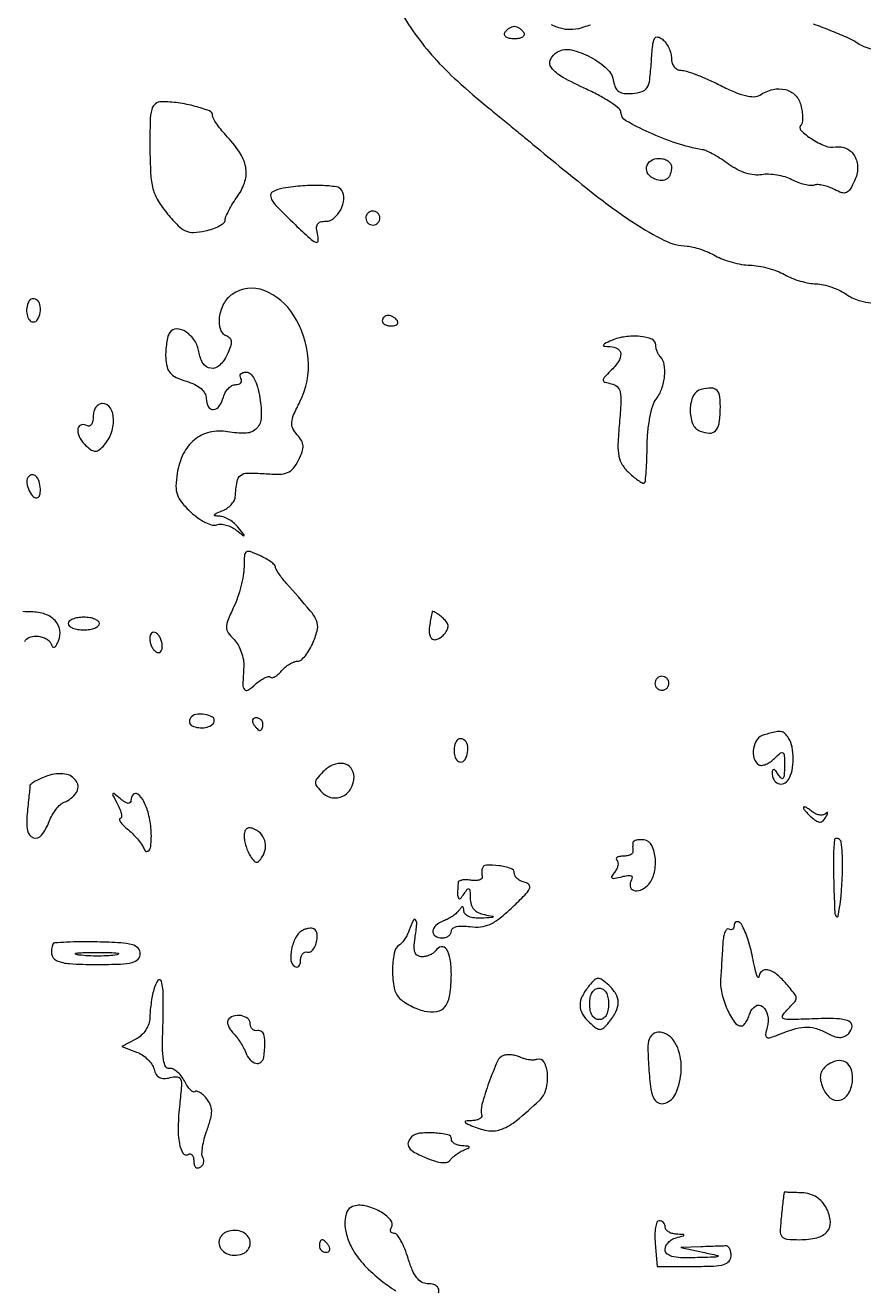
# Model space of a CAD drawing. Extents: x 0 to 5034, y 0 to 2560.
# Drawn here: x 908.2 to 1041.6, y 1655 to 1856.2 of the extents above; entities that cross this region are included whole.
import ezdxf

# ---------------------------------------------------------------- set-up
doc = ezdxf.new("R2010")
doc.units = 0

msp = doc.modelspace()

# ---------------------------------------------------------------- linework, layer by layer
for points in [[(967.5, 1859.015921, 0.023725), (970.249985, 1854.736234, 0.028858), (973.231958, 1851.020448, 0.02521), (976.94222, 1847.302642, 0.012658), (981.971706, 1842.97362, -0.000257), (984.178656, 1841.167346, -0.000294), (986.285035, 1839.439504, -0.000265), (988.069924, 1837.972036, -0.001692), (988.971706, 1837.224693, 0.006359), (998.573977, 1829.416921, 0.021565), (1005.111787, 1824.681593, 0.032571), (1009.915144, 1821.940256, 0.101924), (1013.5, 1821.02359, -0.048202), (1014.443417, 1820.887248, -0.021655), (1015.646875, 1820.53707, -0.0212), (1016.89628, 1820.054117, -0.027023), (1018, 1819.5, 0.039694), (1019.174681, 1818.947029, 0.023597), (1020.646875, 1818.469859, 0.023525), (1022.169248, 1818.13069, 0.037154), (1023.5, 1818, -0.037154), (1024.830752, 1817.86931, -0.023525), (1026.353125, 1817.530141, -0.023597), (1027.825319, 1817.052971, -0.039694), (1029, 1816.5, 0.035174), (1030.141628, 1815.949946, 0.023807), (1031.508076, 1815.480268, 0.024036), (1032.878943, 1815.151464, 0.043358), (1034.027494, 1815.035435, -0.053119), (1035.174078, 1814.896997, -0.028808), (1036.538835, 1814.498789, -0.028363), (1037.895908, 1813.927889, -0.039712), (1039.027494, 1813.258314, 0.095735), (1041.100911, 1812.325415, 0.032654), (1044.369717, 1811.775652, 0.017471)], [(1089.2993, 1856.509615, -0.006121), (1081.5, 1852.816885, -0.017516), (1077.123084, 1850.992467, -0.044491), (1073.808539, 1850.071654, -0.034243), (1069.914213, 1849.627363, -0.007074), (1063.012068, 1849.4134, -0.006436), (1057.423553, 1849.391212, -0.019923), (1053.655348, 1849.575026, -0.028343), (1051.062879, 1849.954257, -0.102631), (1049.539562, 1850.60995, 0.048976), (1048.594123, 1851.142692, 0.029539), (1047.387429, 1851.591673, 0.029396), (1046.123171, 1851.898871, 0.044928), (1045, 1852, -0.045823), (1043.87341, 1852.103464, -0.029448), (1042.59843, 1852.418233, -0.029527), (1041.376359, 1852.878163, -0.048042), (1040.412296, 1853.42377, 0.049233), (1039.165423, 1854.125524, 0.008331), (1036.643263, 1855.184682, 0.009034), (1033.626277, 1856.330104, 0.007927)], [(998.13922, 1856.189618, 0.023347), (997.020614, 1855.857341, -0.059842), (995.341845, 1855.489179, -0.079117), (993.781656, 1855.585344, -0.054273), (991.924054, 1856.21727, -0.014715)], [(1228.5, 1642.50939, 0.000059), (1215.411025, 1642.645367, 0.000011), (1191.546875, 1642.889922, 0.000012), (1163.677591, 1643.174228, 0.000011), (1135, 1643.465462, -0.00093)], [(908.100452, 1758.16018, -0.176708), (908.787541, 1758.780277, -0.096394), (909.916667, 1759, -0.060447), (910.684346, 1758.906852, -0.060448), (911.407467, 1758.632812, -0.066259), (911.979813, 1758.228242, -0.116948), (912.300242, 1757.75, 0.081633), (912.551882, 1757.31089, 0.334933), (912.831538, 1757.242118, 0.167471), (913.141075, 1757.523116, 0.027512), (913.495451, 1758.262735, 0.141634), (913.683491, 1759.95896, 0.146898), (912.931599, 1761.466314, 0.122464), (911.330527, 1762.498601, 0.083656), (909.184606, 1762.849394, -0.024253), (907.830049, 1762.908502, -0.008441)], [(973.927781, 1654.538132, 0.223218), (973.903669, 1655.297387, 0.199755), (973.286512, 1655.823033, 0.07795), (972.158288, 1656, -0.13601), (971.258042, 1656.249501, -0.095332), (970.470264, 1656.955652, -0.064145), (969.767587, 1658.177858, -0.025647), (969.118146, 1660, 0.021906), (968.584892, 1661.532288, 0.031873), (967.972461, 1662.825, 0.032904), (967.367323, 1663.765074, 0.237592), (966.900841, 1664, -0.097609), (966.554462, 1664.06827, -0.175113), (966.342238, 1664.260466, -0.170444), (966.298583, 1664.548288, -0.091871), (966.429973, 1664.886693, 0.333092), (966.317373, 1666.141541, 0.084557), (964.610017, 1667.492884, 0.070504), (962.239532, 1668.385243, 0.139618), (960.25, 1668.269359, 0.214212), (959.37361, 1667.440271, 0.09473), (959.046617, 1665.84507, 0.071897), (959.314834, 1663.797638, 0.053871), (960.16249, 1661.684259, 0.062898), (961.887629, 1659.24058, 0.036406), (964.503988, 1656.765429, 0.032305), (967.173542, 1654.858384, 0.234704)]]:
    msp.add_lwpolyline(points, format="xyb")
for points in [[(987.5, 1855, -0.210115), (987.553029, 1854.621971, -0.178861), (987.314314, 1854.29375, -0.100989), (986.768372, 1854.071437, -0.046386), (986, 1854, -0.046386), (985.231628, 1854.071437, -0.100989), (984.685686, 1854.29375, -0.178861), (984.446971, 1854.621971, -0.210115), (984.5, 1855, -0.057296), (984.80183, 1855.382513, -0.050113), (985.195564, 1855.70625, -0.052849), (985.617099, 1855.926995, -0.094481), (986, 1856, -0.094481), (986.382901, 1855.926995, -0.052849), (986.804436, 1855.70625, -0.050113), (987.19817, 1855.382513, -0.057296)], [(1011, 1850.877555, 0.080216), (1011.115802, 1850.16039, 0.091406), (1011.45039, 1849.551532, 0.100746), (1011.94847, 1849.14446, 0.121689), (1012.533244, 1849, -0.078944), (1013.403078, 1848.861802, -0.012816), (1015.020804, 1848.288181, -0.013859), (1016.905226, 1847.50453, -0.011802), (1018.84847, 1846.576786, 0.017584), (1021.056927, 1845.553605, 0.039924), (1022.802882, 1844.977163, 0.055258), (1024.144098, 1844.803616, 0.146651), (1025.065226, 1845.061474, -0.082612), (1027.155351, 1845.943506, -0.119494), (1029.151592, 1845.936752, -0.139714), (1030.709383, 1845.047145, -0.13287), (1031.601044, 1843.45343, -0.026302), (1031.800708, 1842.433471, -0.033182), (1031.872158, 1841.47463, -0.035113), (1031.82344, 1840.691835, -0.164727), (1031.626458, 1840.293125, 0.419878), (1031.634878, 1839.420684, 0.049626), (1033.325817, 1838.089473, 0.045839), (1035.475655, 1836.980772, 0.138856), (1037.096912, 1836.804046, -0.151695), (1038.851061, 1836.568067, -0.155974), (1040.139976, 1835.381035, -0.134248), (1040.619358, 1833.50495, -0.103062), (1040.15137, 1831.432876, -0.028887), (1039.451339, 1830.105416, -0.154762), (1038.844268, 1829.572258, -0.184094), (1038.102428, 1829.535532, -0.044217), (1036.948909, 1830.027343, 0.034467), (1036.074481, 1830.420454, 0.03407), (1035.150983, 1830.691487, 0.036095), (1034.312021, 1830.814165, 0.099019), (1033.720775, 1830.740258, -0.106493), (1033.110551, 1830.673131, -0.032951), (1032.194493, 1830.828964, -0.031283), (1031.165148, 1831.143912, -0.029787), (1030.165578, 1831.589122, 0.046417), (1029.076185, 1832.031598, 0.031727), (1027.774678, 1832.335805, 0.032036), (1026.470746, 1832.469442, 0.05442), (1025.37809, 1832.392115, -0.075402), (1024.210631, 1832.358407, -0.046144), (1022.861706, 1832.651391, -0.042675), (1021.46638, 1833.227226, -0.040007), (1020.156766, 1834.042219, 0.016469), (1018.972814, 1834.858657, 0.01692), (1017.748108, 1835.587683, 0.01691), (1016.646128, 1836.146451, 0.065801), (1015.918041, 1836.374909, -0.036234), (1011.776688, 1837.410663, -0.027891), (1007.437196, 1839.110179, -0.021543), (1003.754034, 1840.990962, -0.26415), (1002.972825, 1842.296917, 0.220685), (1002.677569, 1842.897388, 0.021858), (1001.351086, 1843.876152, 0.024316), (999.582084, 1844.944632, 0.016882), (997.490173, 1845.983601, -0.019871), (993.685093, 1847.901862, -0.101886), (991.900933, 1849.434643, -0.28104), (991.756029, 1850.746356, -0.161758), (992.88708, 1851.939567, -0.181193), (995.093371, 1852.234523, -0.065697), (998.101503, 1851.113226, -0.065379), (1000.738527, 1849.236285, -0.169781), (1001.811084, 1847.202441, 0.071585), (1002.106396, 1846.219524, 0.1456), (1002.635805, 1845.620711, 0.118952), (1003.488467, 1845.337317, 0.039798), (1004.811084, 1845.331321, 0.057113), (1006.333737, 1845.622774, 0.184165), (1007.129542, 1846.249989, 0.106093), (1007.549898, 1847.486572, 0.013087), (1007.807832, 1850.341162, -0.008805), (1008.023877, 1852.984518, -0.088262), (1008.32386, 1854.046807, -0.336608), (1008.81678, 1854.297264, -0.129071), (1009.557832, 1853.952004, -0.065554), (1010.109928, 1853.355974, -0.044435), (1010.576363, 1852.555166, -0.044422), (1010.894117, 1851.684196, -0.065352)], [(928.026901, 1836.75, 0.011522), (928.139151, 1832.555191, 0.052519), (928.514847, 1830.146625, 0.072762), (929.322752, 1828.261796, 0.035574), (930.848049, 1826.131262, 0.021047), (932.514476, 1824.286079, 0.093707), (933.707946, 1823.456721, 0.117519), (934.980575, 1823.216623, 0.042202), (936.821148, 1823.460718, 0.028683), (938.038585, 1823.802316, 0.040945), (939.066212, 1824.252318, 0.047234), (939.791816, 1824.737091, 0.225564), (940, 1825.175085, -0.103314), (940.116819, 1825.73441, -0.017604), (940.589723, 1826.720947, -0.018554), (941.238965, 1827.8567, -0.015593), (942.007567, 1829.010627, 0.081959), (943.151773, 1831.348062, 0.122175), (943.261678, 1833.611193, 0.099686), (942.274261, 1835.990743, 0.041848), (940.096031, 1838.708187, -0.019053), (939.293564, 1839.620834, -0.023088), (938.615709, 1840.537032, -0.022547), (938.124632, 1841.345738, -0.125817), (938, 1841.833187, 0.312508), (937.514369, 1842.534294, 0.024657), (935.237775, 1843.263357, 0.030267), (932.516072, 1843.815368, 0.034911), (929.875, 1844, 0.167166), (928.88961, 1843.661081, 0.16617), (928.318229, 1842.78692, 0.056864), (928.06606, 1840.94404, 0.006524)], [(1011, 1833.666667, -0.071951), (1010.828061, 1832.478021, -0.158715), (1010.314405, 1831.730609, -0.170852), (1009.48964, 1831.461455, -0.086065), (1008.402234, 1831.67589, -0.142098), (1007.320738, 1832.495856, -0.207321), (1007.05078, 1833.644031, -0.20873), (1007.703774, 1834.6204, -0.143413), (1009, 1835, -0.064853), (1009.764609, 1834.900407, -0.082425), (1010.4125, 1834.608333, -0.098894), (1010.845909, 1834.175139, -0.148195)], [(949.25, 1830.243841, 0.075749), (947.596176, 1829.696167, 0.36919), (947.247537, 1828.853915, 0.114871), (948.074815, 1827.485041, 0.008923), (951.136141, 1824.452948, 0.005517), (953.449571, 1822.290317, 0.074676), (954.407242, 1821.646867, 0.50617), (954.773959, 1821.844646, 0.094189), (954.729761, 1822.75, -0.038022), (954.550419, 1823.857099, -0.153011), (954.697541, 1824.517879, -0.196089), (955.165326, 1824.881521, -0.068488), (956.026232, 1825, 0.1796), (957.312737, 1825.477516, 0.095493), (958.381464, 1826.827688, 0.093843), (958.884508, 1828.501083, 0.166117), (958.567334, 1829.891051, 0.222534), (957.691199, 1830.464179, 0.025884), (955.295276, 1830.679436, 0.028267), (952.358219, 1830.624583, 0.023351)], [(962.552786, 1826.08541, 0.099038), (962.401684, 1825.679226, 0.097945), (962.417584, 1825.244476, 0.097945), (962.597789, 1824.848514, 0.099038), (962.91459, 1824.552786, 0.099038), (963.320774, 1824.401684, 0.097945), (963.755524, 1824.417584, 0.097945), (964.151486, 1824.597789, 0.099038), (964.447214, 1824.91459, 0.099038), (964.598316, 1825.320774, 0.097945), (964.582416, 1825.755524, 0.097945), (964.402211, 1826.151486, 0.099038), (964.08541, 1826.447214, 0.099038), (963.679226, 1826.598316, 0.097945), (963.244476, 1826.582416, 0.097945), (962.848514, 1826.402211, 0.099038)], [(941.110225, 1813.364651, 0.117343), (939.752044, 1811.835232, 0.090597), (939.065631, 1809.705938, 0.109055), (939.231971, 1807.778871, 0.240928), (940.23824, 1806.75392, -0.129051), (940.771819, 1806.405529, -0.183455), (940.976061, 1805.883294, -0.091133), (940.833616, 1805.062506, -0.018484), (940.26866, 1803.690298, -0.097031), (939.102598, 1802.060339, -0.222914), (937.702931, 1801.600073, -0.228748), (936.481885, 1802.383952, -0.10082), (935.808471, 1804.232424, 0.108425), (935.126753, 1806.019619, 0.101855), (933.74735, 1807.40447, 0.141442), (932.261512, 1807.869535, 0.264621), (931.186792, 1807.289279, 0.07439), (930.902542, 1806.634988, 0.025037), (930.683756, 1805.614857, 0.024271), (930.551497, 1804.445976, 0.025519), (930.536331, 1803.289279, 0.05276), (930.745055, 1801.843125, 0.118326), (931.25837, 1800.867452, 0.104422), (932.206129, 1800.157625, 0.035611), (933.821073, 1799.543203, -0.037898), (935.174856, 1799.021052, -0.067427), (936.173417, 1798.368925, -0.087459), (936.786055, 1797.616182, -0.127857), (937, 1796.793203, 0.118453), (937.310606, 1795.500505, 0.302593), (938.111375, 1795.050994, 0.225246), (939.061983, 1795.594332, 0.088397), (939.710251, 1797, -0.063475), (940.017921, 1797.764621, -0.066933), (940.503329, 1798.4125, -0.074608), (941.085158, 1798.850404, -0.124701), (941.675648, 1799, 0.07275), (942.181719, 1799.074025, 0.148807), (942.512786, 1799.29375, 0.188577), (942.619628, 1799.619824, 0.125004), (942.5, 1800, -0.128451), (942.383242, 1800.380041, -0.189431), (942.495655, 1800.70625, -0.146287), (942.835773, 1800.92618, -0.07099), (943.353085, 1801, -0.194178), (944.024313, 1800.729111, -0.080081), (944.623418, 1799.930821, -0.05432), (945.131249, 1798.642413, -0.024894), (945.520906, 1796.876261, -0.04785), (945.742709, 1793.789884, -0.186751), (945.023021, 1792.054536, -0.194969), (943.348658, 1791.30016, -0.052602), (940.385379, 1791.498723, 0.099752), (937.539038, 1791.422331, 0.116336), (935.117021, 1790.230447, 0.107018), (933.342463, 1787.984243, 0.074316), (932.361565, 1784.890632, 0.032769), (932.172856, 1782.871062, 0.092031), (932.392404, 1781.47414, 0.090342), (933.101734, 1780.234207, 0.030835), (934.537635, 1778.72791, 0.032517), (935.692203, 1777.789169, 0.040061), (936.883999, 1777.078705, 0.044503), (937.946836, 1776.668249, 0.16292), (938.658391, 1776.699154, -0.105365), (939.308051, 1776.801632, -0.052533), (940.134212, 1776.6696, -0.048826), (940.996811, 1776.343913, -0.051613), (941.762735, 1775.861876, 0.001615), (942.881367, 1774.990778, 0.38635), (943.000169, 1775.000179, 0.368775), (943.006029, 1775.122548, 0.001579), (942.127555, 1776.25, 0.049045), (941.482205, 1776.924823, 0.041106), (940.680172, 1777.506584, 0.042896), (939.850367, 1777.917335, 0.082874), (939.127555, 1778.070285, -0.020907), (938.373374, 1778.13452, -0.499375), (938.282739, 1778.293654, -0.191119), (938.500564, 1778.511107, -0.008677), (939.495147, 1778.919364, 0.054345), (940.265835, 1779.321315, 0.053866), (940.93434, 1779.880907, 0.058868), (941.407947, 1780.505692, 0.114992), (941.592832, 1781.099079, -0.021353), (941.88489, 1783.610685, -0.185233), (942.438698, 1784.567302, -0.17178), (943.512558, 1784.946518, -0.017827), (946.23093, 1784.847455, 0.019867), (948.594542, 1784.770969, 0.092157), (949.929993, 1785.02943, 0.128828), (950.851618, 1785.703115, 0.055268), (951.684244, 1786.993832, 0.030454), (952.251761, 1788.330169, 0.098954), (952.388709, 1789.278321, 0.117987), (952.141628, 1790.110223, 0.053041), (951.466419, 1791.037107, -0.068092), (950.777258, 1792.045338, -0.136876), (950.595226, 1792.983972, -0.083088), (950.897245, 1794.185293, -0.014847), (951.889712, 1796.283677, 0.140083), (953.223683, 1803.104885, 0.120004), (950.885969, 1810.063599, 0.159107), (946.184461, 1813.961871, 0.252072)], [(908.754232, 1812.266312, 0.084697), (908.436116, 1811.221291, 0.082939), (908.479003, 1810.121909, 0.104464), (908.84371, 1809.288862, 0.234312), (909.437328, 1808.972506, 0.26629), (910.162879, 1809.360605, 0.1021), (910.575922, 1810.472687, 0.093314), (910.533019, 1811.735512, 0.201974), (909.980032, 1812.512341, 0.086456), (909.629461, 1812.652808, 0.102024), (909.272696, 1812.654687, 0.11056), (908.965717, 1812.518222, 0.11748)], [(965, 1809.166667, 0.170324), (965.111542, 1808.848724, 0.094314), (965.427703, 1808.578125, 0.074868), (965.899039, 1808.395108, 0.055286), (966.456011, 1808.333333, 0.05773), (966.976727, 1808.393656, 0.124167), (967.33303, 1808.578125, 0.190804), (967.471218, 1808.850897, 0.16277), (967.396994, 1809.166667, 0.071639), (967.130304, 1809.485481, 0.05288), (966.756842, 1809.755208, 0.053298), (966.339084, 1809.938439, 0.076861), (965.940983, 1810, 0.087308), (965.581686, 1809.936779, 0.094392), (965.276414, 1809.755208, 0.100145), (965.072214, 1809.484563, 0.112153)], [(1001.5, 1806.021933, 0.005772), (1000.346158, 1805.497466, 0.222499), (1000.169385, 1805.28535, 0.465156), (1000.277614, 1805.131769, 0.011503), (1001.25, 1805.070285, -0.123343), (1002.453245, 1804.716996, -0.261053), (1002.928207, 1803.904605, -0.154882), (1002.564916, 1802.68263, -0.047312), (1001.321407, 1801.178571, 0.011001), (1000.31217, 1800.123933, 0.204126), (1000.162172, 1799.698115, 0.315855), (1000.396363, 1799.406078, 0.023185), (1001.451378, 1799.151646, -0.138535), (1002.371898, 1798.689135, -0.159053), (1002.854206, 1797.835745, -0.063867), (1002.968732, 1796.234205, -0.008564), (1002.720668, 1792.856103, 0.012079), (1002.498156, 1789.503458, 0.059002), (1002.641802, 1787.610848, 0.09492), (1003.186734, 1786.257891, 0.062232), (1004.267925, 1784.965017, 0.016726), (1005.09364, 1784.245796, 0.027026), (1005.846975, 1783.697579, 0.025489), (1006.464188, 1783.340832, 0.325439), (1006.713396, 1783.380062, 0.175815), (1006.859098, 1783.691713, 0.004429), (1006.986478, 1785.272685, 0.008968), (1007.087453, 1787.154606, 0.005931), (1007.138989, 1789.318987, -0.021767), (1007.26494, 1791.587242, -0.023167), (1007.58714, 1793.788751, -0.023557), (1008.038969, 1795.645121, -0.090988), (1008.571016, 1796.699484, 0.077109), (1009.465607, 1798.357075, 0.060133), (1009.914575, 1800.356719, 0.064479), (1009.862476, 1802.214229, 0.158451), (1009.25, 1803.416667, -0.064082), (1008.962682, 1803.788859, -0.039128), (1008.720312, 1804.289062, -0.038656), (1008.555011, 1804.831666, -0.054664), (1008.5, 1805.333333, 0.309748), (1007.895355, 1806.215716, 0.067913), (1006.007791, 1806.664999, 0.057944), (1003.636337, 1806.623013, 0.07052)], [(1015.75, 1798.25074, 0.233158), (1014.480775, 1797.221375, 0.102156), (1013.979143, 1795.05591, 0.099033), (1014.371217, 1792.817411, 0.211464), (1015.590242, 1791.603744, 0.077817), (1017.060475, 1791.288706, 0.219616), (1018.013977, 1791.665799, 0.150973), (1018.572694, 1792.787456, 0.033521), (1018.779429, 1794.946962, 0.028509), (1018.718977, 1797.061675, 0.165621), (1018.276722, 1798.068609, 0.215051), (1017.387665, 1798.449789, 0.051215)], [(919, 1793.940983, -0.044221), (918.933629, 1793.192004, -0.096188), (918.726548, 1792.655805, -0.17435), (918.4209, 1792.416021, -0.221933), (918.069098, 1792.457295, 0.201338), (917.119244, 1792.606891, 0.304687), (916.575579, 1792.00925, 0.147137), (916.759254, 1790.756141, 0.08714), (917.633666, 1789.509191, 0.030254), (918.558274, 1788.690182, 0.138902), (919.214808, 1788.421552, 0.175301), (919.827222, 1788.568004, 0.055082), (920.564209, 1789.178571, 0.100805), (921.810348, 1791.131504, 0.094387), (922.231807, 1793.463424, 0.129136), (921.73448, 1795.286874, 0.268079), (920.5, 1796, 0.131786), (919.917854, 1795.84385, 0.104647), (919.432126, 1795.406831, 0.089375), (919.110104, 1794.742443, 0.068368)], [(908.735568, 1784.402234, 0.214125), (908.436972, 1783.617336, 0.075704), (908.692941, 1782.41333, 0.076644), (909.29082, 1781.353408, 0.229986), (910.018505, 1781, 0.339061), (910.480615, 1781.354072, 0.0772), (910.595258, 1782.400556, 0.065149), (910.379928, 1783.617777, 0.120628), (909.862278, 1784.471056, 0.112247), (909.614623, 1784.626959, 0.100155), (909.313117, 1784.669029, 0.094364), (909.003941, 1784.590354, 0.087233)], [(943, 1770.012488, -0.042307), (942.883457, 1768.63759, -0.020731), (942.515761, 1766.917381, -0.020402), (941.982862, 1765.149909, -0.027841), (941.351527, 1763.610971, 0.013671), (940.412551, 1761.494884, 0.100885), (940.20589, 1760.415656, 0.151449), (940.487213, 1759.544926, 0.043097), (941.412958, 1758.444185, -0.068007), (942.055568, 1757.59816, -0.042864), (942.571405, 1756.467781, -0.042367), (942.893848, 1755.244634, -0.059305), (942.955468, 1754.117141, 0.008503), (942.824947, 1751.334285, 0.157557), (943.067604, 1750.498867, 0.413024), (943.610474, 1750.393222, 0.036115), (944.831152, 1751.347194, -0.028462), (945.570948, 1751.943796, -0.043651), (946.279017, 1752.362955, -0.053353), (946.863282, 1752.570057, -0.260525), (947.188651, 1752.478016, 0.250742), (947.48325, 1752.388804, 0.077888), (947.931962, 1752.554006, 0.056807), (948.457064, 1752.930249, 0.035729), (948.979944, 1753.475834, -0.043632), (949.556785, 1754.059015, -0.039996), (950.242331, 1754.552276, -0.042401), (950.92913, 1754.891698, -0.093837), (951.501124, 1755, 0.174037), (952.069591, 1755.204049, 0.047316), (952.756471, 1755.888747, 0.041909), (953.438519, 1756.867399, 0.03306), (954.010571, 1758.025521, 0.043383), (954.673701, 1760.124637, 0.162905), (954.532644, 1761.480038, 0.070439), (953.532095, 1763.050298, 0.004002), (949.75, 1767.397749, -0.015056), (949.079887, 1768.203321, -0.019172), (948.514063, 1768.986891, -0.017422), (948.095956, 1769.665436, -0.130074), (948, 1770.028046, 0.212737), (947.858202, 1770.346235, 0.027748), (947.265625, 1770.822365, 0.028342), (946.457576, 1771.334294, 0.020133), (945.5, 1771.818046, 0.019908), (943.967131, 1772.444049, 0.248267), (943.365543, 1772.360014, 0.22364), (943.058481, 1771.804916, 0.016309)], [(915, 1761, 0.226478), (915.182831, 1760.617064, 0.074992), (915.734375, 1760.29375, 0.057076), (916.542644, 1760.073116, 0.038131), (917.5, 1760, 0.038131), (918.457356, 1760.073116, 0.057076), (919.265625, 1760.29375, 0.074992), (919.817169, 1760.617064, 0.226478), (920, 1761, 0.226478), (919.817169, 1761.382936, 0.074992), (919.265625, 1761.70625, 0.057076), (918.457356, 1761.926884, 0.038131), (917.5, 1762, 0.038131), (916.542644, 1761.926884, 0.057076), (915.734375, 1761.70625, 0.074992), (915.182831, 1761.382936, 0.226478)], [(972.923489, 1762.872445, 0.009389), (972.550245, 1760.865026, 0.044292), (972.460752, 1759.697932, 0.088127), (972.598839, 1758.971289, 0.164877), (972.97576, 1758.514981, 0.167606), (973.364575, 1758.427443, 0.077973), (973.86974, 1758.565244, 0.06403), (974.409336, 1758.895942, 0.050133), (974.899024, 1759.378332, 0.06121), (975.360527, 1760.097617, 0.149907), (975.453866, 1760.712748, 0.136429), (975.187331, 1761.312502, 0.047209), (974.512331, 1761.989766, 0.016104), (973.926576, 1762.444861, 0.030315), (973.421772, 1762.766791, 0.037664), (973.045648, 1762.94011, 0.460042)], [(928, 1758.618034, 0.059645), (928.074178, 1757.99842, 0.050746), (928.29375, 1757.377112, 0.053126), (928.617096, 1756.846464, 0.091204), (929, 1756.5, 0.131946), (929.379909, 1756.386134, 0.190139), (929.70625, 1756.504138, 0.14379), (929.926373, 1756.853366, 0.069308), (930, 1757.381966, 0.059645), (929.925822, 1758.00158, 0.050746), (929.70625, 1758.622888, 0.053126), (929.382904, 1759.153536, 0.091204), (929, 1759.5, 0.131946), (928.620091, 1759.613866, 0.190139), (928.29375, 1759.495862, 0.14379), (928.073627, 1759.146634, 0.069308)], [(1008.552786, 1752.08541, 0.099038), (1008.401684, 1751.679226, 0.097945), (1008.417584, 1751.244476, 0.097945), (1008.597789, 1750.848514, 0.099038), (1008.91459, 1750.552786, 0.099038), (1009.320774, 1750.401684, 0.097945), (1009.755524, 1750.417584, 0.097945), (1010.151486, 1750.597789, 0.099038), (1010.447214, 1750.91459, 0.099038), (1010.598316, 1751.320774, 0.097945), (1010.582416, 1751.755524, 0.097945), (1010.402211, 1752.151486, 0.099038), (1010.08541, 1752.447214, 0.099038), (1009.679226, 1752.598316, 0.097945), (1009.244476, 1752.582416, 0.097945), (1008.848514, 1752.402211, 0.099038)], [(934.487659, 1745.980032, 0.086456), (934.347192, 1745.629461, 0.102024), (934.345313, 1745.272696, 0.11056), (934.481778, 1744.965717, 0.11748), (934.733688, 1744.754232, 0.085984), (935.764165, 1744.443417, 0.076224), (936.8851, 1744.477903, 0.087776), (937.803236, 1744.82141, 0.194412), (938.25, 1745.404671, 0.34024), (937.96037, 1746.116771, 0.094491), (936.74709, 1746.546191, 0.079865), (935.313066, 1746.535234, 0.215807)], [(944.5, 1745, 0.029505), (944.768994, 1744.617226, 0.035638), (945.066025, 1744.29375, 0.038439), (945.34829, 1744.065539, 0.151918), (945.559017, 1744, 0.210953), (945.727648, 1744.07446, 0.081139), (945.870461, 1744.29375, 0.061769), (945.967655, 1744.617151, 0.042167), (946, 1745, 0.105053), (945.918938, 1745.381556, 0.099167), (945.688914, 1745.70625, 0.09642), (945.345238, 1745.923877, 0.093332), (944.940983, 1746, 0.108972), (944.586039, 1745.921712, 0.182303), (944.3746, 1745.70625, 0.161196), (944.343488, 1745.3821, 0.082592)], [(1025.75, 1743.310674, 0.175695), (1024.656305, 1742.556884, 0.112161), (1024.054014, 1741.116772, 0.114182), (1024.138178, 1739.578244, 0.185896), (1024.91938, 1738.549826, 0.169581), (1025.386218, 1738.446604, 0.066704), (1026.033, 1738.612836, 0.05587), (1026.746665, 1738.999387, 0.044372), (1027.41938, 1739.562237, -0.019363), (1028.367287, 1740.439437, -0.358871), (1028.747578, 1740.446604, -0.220348), (1028.961236, 1740.022593, -0.009606), (1028.984687, 1738.321429, -0.011064), (1028.945266, 1736.891158, -0.148763), (1028.769938, 1736.403349, -0.464964), (1028.48334, 1736.386151, -0.04667), (1028, 1737, 0.027275), (1027.597454, 1737.554112, 0.147021), (1027.292684, 1737.760849, 0.37991), (1027.095709, 1737.672401, 0.102799), (1027.015313, 1737.309017, 0.121917), (1027.269569, 1736.222037, 0.177114), (1027.984792, 1735.558688, 0.203739), (1028.879056, 1735.562965, 0.153812), (1029.630902, 1736.211803, 0.089736), (1030.187211, 1737.626834, 0.048551), (1030.371922, 1739.494805, 0.048572), (1030.193056, 1741.361442, 0.09049), (1029.640983, 1742.771885, 0.05479), (1029.058409, 1743.517823, 0.16669), (1028.492262, 1743.80394, 0.089095), (1027.655326, 1743.770339, 0.009441)], [(976.754232, 1742.266312, 0.084697), (976.436116, 1741.221291, 0.082939), (976.479003, 1740.121909, 0.104464), (976.84371, 1739.288862, 0.234312), (977.437328, 1738.972506, 0.26629), (978.162879, 1739.360605, 0.1021), (978.575922, 1740.472687, 0.093314), (978.533019, 1741.735512, 0.201974), (977.980032, 1742.512341, 0.086456), (977.629461, 1742.652808, 0.102024), (977.272696, 1742.654687, 0.11056), (976.965717, 1742.518222, 0.11748)], [(955.549949, 1737.407092, 0.024901), (954.614093, 1736.373069, 0.165118), (954.373275, 1735.730418, 0.176612), (954.581806, 1735.09771, 0.02936), (955.447335, 1734.124094, 0.151668), (957.001786, 1733.306201, 0.160917), (958.705169, 1733.538921, 0.150442), (960.015255, 1734.768045, 0.130388), (960.5, 1736.595291, 0.16389), (960.025118, 1738.005156, 0.191921), (958.823194, 1738.728538, 0.145947), (957.167299, 1738.516602, 0.092324)], [(911.75, 1736.782394, 0.019631), (910.692425, 1736.370287, 0.027849), (909.790888, 1735.916287, 0.026977), (909.118933, 1735.479743, 0.216937), (908.942384, 1735.166667, -0.003661), (908.901796, 1734.733976, -0.000294), (908.785786, 1733.594271, -0.000397), (908.645515, 1732.234868, -0.000305), (908.490192, 1730.75, 0.061998), (908.540932, 1728.080188, 0.280307), (909.490465, 1726.928362, 0.326195), (910.797541, 1727.32674, 0.070368), (912.009743, 1729.525626, -0.038129), (912.483335, 1730.532794, -0.036562), (913.110234, 1731.471409, -0.038823), (913.788147, 1732.214514, -0.097111), (914.407673, 1732.602944, 0.14848), (916.307363, 1734.081002, 0.304185), (916.351002, 1735.884496, 0.22167), (914.509527, 1737.059941, 0.116561)], [(922.871464, 1732.25, -0.026451), (923.275506, 1731.384332, -0.051181), (923.487542, 1730.651165, -0.084443), (923.492918, 1730.151781, -0.356757), (923.285184, 1729.966731, 0.478816), (923.166212, 1729.805373, 0.094104), (923.346025, 1729.428751, 0.042136), (923.844294, 1728.857554, 0.018233), (924.5949, 1728.18203, -0.025678), (925.43205, 1727.405764, -0.023215), (926.215375, 1726.522226, -0.023903), (926.842197, 1725.664564, -0.06549), (927.169637, 1724.99109, 0.495139), (927.707968, 1724.806973, 0.22153), (928.165809, 1725.562489, 0.044434), (928.218531, 1728.199652, 0.047204), (927.798686, 1730.75, 0.049775), (927.074986, 1732.690507, 0.116616), (926.097233, 1733.87852, 0.385538), (925.368689, 1733.81574, 0.189439), (925, 1732.877555, -0.168975), (924.872979, 1732.512431, -0.2688), (924.573761, 1732.394293, -0.108935), (924.063883, 1732.589808, -0.026651), (923.33628, 1733.127555, 0.005653), (922.30642, 1733.957727, 0.467986), (922.130474, 1733.920543, 0.245559), (922.129072, 1733.666209, 0.003375)], [(1032, 1731.744889, 0.152428), (1032.081932, 1731.482379, 0.024047), (1032.414473, 1731.047782, 0.024812), (1032.870706, 1730.558874, 0.019407), (1033.410972, 1730.073886, 0.03892), (1034.145752, 1729.554932, 0.150137), (1034.68229, 1729.42416, 0.184594), (1035.132685, 1729.627488, 0.06466), (1035.571298, 1730.201442, 0.016746), (1035.82141, 1730.67047, 0.145908), (1035.860148, 1730.900785, 0.539115), (1035.762019, 1730.949252, 0.051532), (1035.502335, 1730.758676, -0.144798), (1035.088476, 1730.559537, -0.083091), (1034.530184, 1730.562285, -0.070874), (1033.916142, 1730.760494, -0.059816), (1033.342009, 1731.131121, 0.020857), (1032.826529, 1731.523818, 0.04512), (1032.394215, 1731.770845, 0.087861), (1032.108265, 1731.844982, 0.437369)], [(943.015313, 1727.218615, 0.045624), (943.092356, 1726.451483, 0.027496), (943.315379, 1725.564218, 0.027396), (943.636925, 1724.699522, 0.042553), (944.015313, 1724, 0.027645), (944.589171, 1723.223068, 0.21091), (944.986077, 1723.02463, 0.232262), (945.375458, 1723.193193, 0.033447), (945.90748, 1723.909316, 0.103355), (946.404692, 1725.206191, 0.120588), (946.299645, 1726.518338, 0.120093), (945.599571, 1727.637597, 0.101952), (944.422681, 1728.391296, 0.092066), (943.83035, 1728.500792, 0.175227), (943.38065, 1728.337783, 0.154611), (943.102611, 1727.90335, 0.067963)], [(1004.881579, 1726.161516, 0.028693), (1004.844596, 1725.854207, 0.015601), (1004.83273, 1725.474008, 0.015499), (1004.844781, 1725.085341, 0.023657), (1004.881579, 1724.75, -0.224438), (1004.797823, 1724.464074, -0.098612), (1004.47563, 1724.220313, -0.069499), (1003.962976, 1724.054777, -0.043416), (1003.333333, 1724, 0.037878), (1002.737347, 1723.954785, 0.107049), (1002.349535, 1723.806715, 0.244364), (1002.227052, 1723.589508, 0.207794), (1002.324657, 1723.342009, -0.163543), (1002.496919, 1722.995352, -0.084569), (1002.481374, 1722.506199, -0.069199), (1002.286413, 1721.952735, -0.054018), (1001.934173, 1721.420684, 0.039492), (1001.50587, 1720.812784, 0.415282), (1001.57457, 1720.546383, 0.18479), (1001.984449, 1720.477824, 0.014014), (1003.099221, 1720.736198, -0.024167), (1004.043775, 1720.935009, -0.120204), (1004.580281, 1720.891926, -0.324529), (1004.759265, 1720.643217, -0.138312), (1004.64006, 1720.226622, 0.172996), (1004.425694, 1719.225662, 0.285049), (1004.956665, 1718.578371, 0.178059), (1006.071761, 1718.605129, 0.102603), (1007.208506, 1719.351363, 0.134231), (1008.227361, 1721.13691, 0.081819), (1008.443093, 1723.571287, 0.093081), (1007.879929, 1725.683895, 0.249737), (1006.666274, 1726.578475, 0.037963), (1006.019561, 1726.623715, 0.055924), (1005.454682, 1726.556873, 0.072402), (1005.047952, 1726.397213, 0.222318)], [(1036.9375, 1726.559017, 0.02706), (1036.779579, 1723.802812, 0.007863), (1036.833208, 1719.546525, 0.002743), (1036.984798, 1715.064672, 0.188719), (1037.282443, 1714.384224, 0.595121), (1037.507785, 1714.45104, 0.013742), (1037.759107, 1715.821148, 0.016089), (1037.988137, 1717.692879, 0.008534), (1038.157443, 1720.023564, 0.011703), (1038.234316, 1722.421949, 0.017498), (1038.179061, 1724.517906, 0.012617), (1038.031978, 1726.212449, 0.230854), (1037.75, 1726.656691, 0.05793), (1037.458204, 1726.792545, 0.110356), (1037.201953, 1726.818303, 0.163878), (1037.022935, 1726.733037, 0.174252)], [(980.881579, 1722, 0.044605), (980.845695, 1721.751488, 0.017782), (980.839254, 1721.406993, 0.01743), (980.85863, 1721.032693, 0.020992), (980.903786, 1720.68338, -0.265874), (980.799882, 1720.398016, -0.109438), (980.422431, 1720.199649, -0.068552), (979.815288, 1720.120905, -0.037745), (979.067655, 1720.18338, 0.035668), (978.307069, 1720.250114, 0.056893), (977.658218, 1720.18668, 0.078232), (977.208554, 1720.013687, 0.251847), (977.045448, 1719.75, 0.009329), (976.969802, 1717.944219, 0.131388), (977.121381, 1717.31959, 0.508759), (977.432501, 1717.278856, 0.046531), (978, 1718, -0.021093), (978.525816, 1718.742932, -0.398655), (978.783494, 1718.782934, -0.232499), (978.950089, 1718.484566, -0.011334), (978.984687, 1717.319551, 0.072228), (979.134258, 1716.338056, 0.105049), (979.556363, 1715.574067, 0.102028), (980.263379, 1715.032841, 0.065022), (981.25, 1714.705733, -0.00362), (982.568679, 1714.441828, -0.574721), (982.607621, 1714.325405, -0.200802), (982.401331, 1714.224735, -0.002047), (980.75, 1714.136182, -0.039716), (979.654285, 1714.168965, -0.068507), (978.771038, 1714.390831, -0.096645), (978.193806, 1714.76539, -0.200177), (977.984687, 1715.25, 0.036288), (977.941141, 1715.762322, 0.30431), (977.791018, 1715.924067, 0.275212), (977.569176, 1715.854154, 0.032002), (977.234687, 1715.427058, -0.062485), (976.829153, 1714.969523, -0.02892), (976.201752, 1714.479627, -0.028095), (975.473876, 1714.034416, -0.034842), (974.75, 1713.708443, 0.088401), (973.533719, 1712.996121, 0.195589), (973.047367, 1712.058141, 0.285157), (973.424039, 1711.304569, 0.138806), (974.5, 1711, 0.072589), (975.073193, 1711.083656, 0.087403), (975.559375, 1711.32709, 0.100486), (975.884394, 1711.688873, 0.133693), (976, 1712.113499, -0.243775), (976.216306, 1712.530793, -0.098081), (976.820598, 1712.799795, -0.062202), (977.765996, 1712.893727, -0.030138), (978.978607, 1712.789832, 0.062406), (980.650852, 1712.754581, 0.082593), (982.116939, 1713.157786, 0.060986), (983.679476, 1714.126611, 0.019901), (985.728607, 1715.911686, 0.009464), (987.672191, 1717.816648, 0.074639), (988.411165, 1718.835506, 0.289992), (988.359905, 1719.430078, 0.184429), (987.75, 1719.808677, -0.061511), (987.080913, 1720.025696, -0.069341), (986.514063, 1720.393018, -0.079452), (986.131525, 1720.848295, -0.135883), (986, 1721.323324, 0.326245), (985.472459, 1722.045773, 0.04451), (983.536156, 1722.479588, 0.044709), (981.559683, 1722.562814, 0.334434)], [(969.291557, 1712.25, -0.030363), (968.97722, 1711.534944, -0.026991), (968.567299, 1710.833466, -0.027963), (968.12848, 1710.242516, -0.071024), (967.732688, 1709.885203, 0.202313), (966.866681, 1708.560571, 0.045627), (966.623401, 1705.821726, 0.046387), (966.891237, 1703.019964, 0.150466), (967.754766, 1701.388091, 0.052078), (968.466091, 1700.811297, 0.025336), (969.478348, 1700.222798, 0.024813), (970.604273, 1699.711414, 0.032715), (971.677261, 1699.366154, 0.101939), (973.658885, 1699.28143, 0.19585), (974.994792, 1700.095436, 0.125449), (975.75546, 1701.96107, 0.033364), (975.984687, 1705.190983, 0.039405), (975.804318, 1707.603656, 0.105591), (975.194506, 1709.205316, 0.293908), (974.366545, 1709.579924, 0.221098), (973.510081, 1709.016312, -0.09266), (973.155884, 1708.627125, -0.053013), (972.609846, 1708.298542, -0.05047), (971.968686, 1708.07539, -0.058586), (971.327484, 1708, -0.126594), (970.628144, 1708.179948, -0.179774), (970.212961, 1708.661663, -0.100357), (970.07448, 1709.544679, -0.025317), (970.213308, 1711, 0.010446), (970.489763, 1713.202992, 0.186968), (970.305741, 1713.879152, 0.570955), (969.950457, 1713.842726, 0.019399)], [(1021, 1713.140983, -0.0687), (1020.938702, 1712.69696, -0.142864), (1020.755208, 1712.403092, -0.190367), (1020.483217, 1712.30301, -0.133262), (1020.166667, 1712.396994, 0.326127), (1019.838406, 1712.371692, 0.111114), (1019.534939, 1711.965842, 0.061356), (1019.301983, 1711.207851, 0.030343), (1019.186318, 1710.206011, -0.00145), (1019.114662, 1708.95412, -0.000784), (1019.019582, 1707.413641, -0.000781), (1018.917853, 1705.845282, -0.001232), (1018.825154, 1704.5, 0.075969), (1019.00838, 1702.22556, 0.046991), (1019.868768, 1699.680032, 0.046572), (1021.045673, 1697.590415, 0.245985), (1022.173159, 1697, 0.206391), (1022.482813, 1697.133507, 0.044304), (1022.853304, 1697.602966, 0.039379), (1023.216605, 1698.266647, 0.028707), (1023.51671, 1699.05265, -0.180862), (1024.390197, 1700.166154, -0.320535), (1025.500947, 1700.085347, -0.176548), (1026.309396, 1698.700169, -0.109077), (1026.236026, 1696.794562, 0.02343), (1025.993241, 1695.64946, 0.241738), (1026.13706, 1695.204014, 0.271173), (1026.566343, 1695.092336, 0.028363), (1027.58926, 1695.444783, -0.019567), (1030.323826, 1696.441105, -0.061746), (1032.237297, 1696.803017, -0.082328), (1033.862273, 1696.638843, -0.056666), (1035.585914, 1695.95402, 0.027999), (1036.842757, 1695.36935, 0.084666), (1037.762848, 1695.172757, 0.11896), (1038.510754, 1695.320657, 0.08857), (1039.20354, 1695.80354, 0.174408), (1039.738311, 1696.939299, 0.333743), (1039.239608, 1697.753571, 0.08944), (1037.251959, 1698.153647, 0.015165), (1033.367719, 1698.114387, -0.004551), (1029.903286, 1698.005799, -0.090079), (1028.857606, 1698.171807, -0.468221), (1028.689788, 1698.620542, -0.066967), (1029.372006, 1699.514863, 0.013998), (1030.633883, 1700.849444, 0.198703), (1030.84664, 1701.456466, 0.158052), (1030.596996, 1702.102608, 0.008061), (1029.132705, 1703.84699, 0.045731), (1027.642439, 1705.277519, 0.116478), (1026.29635, 1705.913932, 0.234928), (1025.362564, 1705.673748, 0.194945), (1024.890434, 1704.75, -0.717933), (1024.764194, 1704.719368, -0.066327), (1024.557866, 1705.167998, -0.01909), (1024.254095, 1706.307943, -0.007134), (1023.912144, 1707.928291, 0.029862), (1023.158548, 1710.838018, 0.049124), (1022.142948, 1713.166425, 0.265382), (1021.452369, 1713.582749, 0.421177)], [(952.178828, 1712.110522, 0.140243), (951.187515, 1711.021695, 0.066245), (950.570812, 1709.20698, 0.069806), (950.47104, 1707.424267, 0.237771), (951.061467, 1706.462011, 0.151885), (951.417391, 1706.370329, 0.191575), (951.724306, 1706.510316, 0.130619), (951.931727, 1706.88593, 0.061271), (952, 1707.440983, -0.072124), (952.083688, 1708.018137, -0.105006), (952.328167, 1708.468601, -0.128771), (952.692026, 1708.721924, -0.144033), (953.117163, 1708.75, 0.293407), (953.920085, 1709.043673, 0.096558), (954.500997, 1710.225538, 0.089034), (954.621262, 1711.608837, 0.235817), (954.113188, 1712.430046, 0.124706), (953.753324, 1712.543515, 0.055311), (953.252639, 1712.516856, 0.049938), (952.700224, 1712.36783, 0.047607)], [(912.58889, 1710, 0.142704), (912.387311, 1708.442406, 0.249951), (913.148608, 1707.429784, 0.094645), (915.231605, 1706.903346, 0.014706), (919.5, 1706.777778, 0.007496), (923.363986, 1706.835709, 0.052558), (925.228504, 1707.088963, 0.141697), (926.146873, 1707.616667, 0.194326), (926.5, 1708.490951, 0.192961), (926.14918, 1709.366147, 0.136563), (925.229353, 1709.913621, 0.052915), (923.382432, 1710.211104, 0.008091), (919.653755, 1710.352062, 0.006897), (917.013633, 1710.372687, 0.010953), (914.754375, 1710.309668, 0.005058), (912.867459, 1710.196491, 0.279068)], [(922.767909, 1708.285474, -0.024559), (921.487453, 1708.154945, -0.012695), (919.878422, 1708.111345, -0.01259), (918.218327, 1708.150328, -0.018638), (916.767909, 1708.275269, -0.069146), (916.205163, 1708.425738, -0.756877), (916.222448, 1708.564056, -0.031761), (917.352754, 1708.662864, -0.005499), (919.5, 1708.690131, -0.005888), (921.655786, 1708.668409, -0.025342), (922.934948, 1708.575472, -0.556092), (923.000181, 1708.434198, -0.212532)], [(928.640658, 1702.789663, 0.018994), (928.40456, 1701.752137, 0.011865), (928.20347, 1700.521986, 0.011904), (928.062769, 1699.29854, 0.021135), (928.013655, 1698.285184, -0.083871), (927.847246, 1697.335783, -0.059834), (927.366815, 1696.367046, -0.058024), (926.650306, 1695.509148, -0.067012), (925.787049, 1694.886032), (923.574097, 1693.701696), (925.881365, 1692.848182, -0.057437), (926.800481, 1692.382388, -0.047518), (927.655379, 1691.692797, -0.049459), (928.323864, 1690.896274, -0.086114), (928.680568, 1690.113509, 0.070874), (929.026779, 1689.288414, 0.137873), (929.541408, 1688.80126, 0.128303), (930.262421, 1688.633391, 0.057391), (931.233798, 1688.771391, -0.072678), (932.373935, 1688.898096, -0.305794), (932.903096, 1688.513937, -0.108032), (933.042904, 1687.477541, -0.007775), (932.761584, 1684.57714, 0.021777), (932.515796, 1681.004759, 0.048146), (932.709647, 1678.281784, 0.095699), (933.275336, 1676.770232, 0.415576), (934.11369, 1676.570264, -0.172761), (934.449313, 1676.642302, -0.189321), (934.739646, 1676.481829, -0.118658), (934.936083, 1676.080765, -0.054863), (935, 1675.5, 0.064463), (935.074277, 1674.926271, 0.136096), (935.298542, 1674.541772, 0.191455), (935.630612, 1674.403752, 0.143257), (936.016312, 1674.510081, 0.091016), (936.36029, 1674.821091, 0.095693), (936.564021, 1675.228853, 0.099586), (936.596695, 1675.669414, 0.107685), (936.453692, 1676.074928, -0.149617), (936.30397, 1676.64568, -0.027444), (936.408984, 1677.743568, -0.027328), (936.682269, 1679.058738, -0.021867), (937.114462, 1680.439995, 0.020092), (937.697183, 1682.279398, 0.070751), (937.851948, 1683.507589, 0.100646), (937.63637, 1684.487575, 0.069003), (937.034582, 1685.458332, 0.03366), (936.491359, 1686.029853, 0.053935), (935.950393, 1686.429036, 0.0734), (935.49112, 1686.613229, 0.260748), (935.196759, 1686.530092, -0.338888), (934.913918, 1686.492563, -0.068744), (934.486767, 1686.823282, -0.04722), (933.993767, 1687.432536, -0.026254), (933.507506, 1688.255926, 0.045406), (932.96807, 1689.094373, 0.055585), (932.317381, 1689.760724, 0.065542), (931.658938, 1690.169272, 0.161767), (931.100419, 1690.227391, -0.346148), (930.535218, 1690.500002, -0.07685), (930.193794, 1691.597858, -0.036455), (930.041685, 1693.615889, -0.008694), (930.092323, 1696.983907, 0.00953), (930.155557, 1701.715495, 0.059902), (929.854109, 1704.107637, 0.640115), (929.310215, 1704.210543, 0.089555)], [(997.937213, 1703.424346, 0.053476), (996.820092, 1701.74091, 0.12109), (996.462016, 1700.265006, 0.134915), (996.842767, 1698.895651, 0.07409), (997.954807, 1697.540899, 0.022909), (999.02369, 1696.659154, 0.165262), (999.649076, 1696.454417, 0.187773), (1000.22626, 1696.686563, 0.031121), (1001.062787, 1697.575654, 0.053476), (1002.179908, 1699.25909, 0.12109), (1002.537984, 1700.734994, 0.134915), (1002.157233, 1702.104349, 0.07409), (1001.045193, 1703.459101, 0.022909), (999.97631, 1704.340846, 0.165262), (999.350924, 1704.545583, 0.187773), (998.77374, 1704.313437, 0.031121)], [(1001, 1700.5, -0.04716), (1000.90137, 1699.456621, -0.088208), (1000.6, 1698.666667, -0.118484), (1000.11998, 1698.177821, -0.140575), (999.5, 1698, -0.140575), (998.88002, 1698.177821, -0.118484), (998.4, 1698.666667, -0.088208), (998.09863, 1699.456621, -0.04716), (998, 1700.5, -0.04716), (998.09863, 1701.543379, -0.088208), (998.4, 1702.333333, -0.118484), (998.88002, 1702.822179, -0.140575), (999.5, 1703, -0.140575), (1000.11998, 1702.822179, -0.118484), (1000.6, 1702.333333, -0.088208), (1000.90137, 1701.543379, -0.04716)], [(940.44682, 1697.913953, 0.171582), (940.363363, 1697.529421, 0.0654), (940.504595, 1696.99148, 0.054811), (940.827842, 1696.395355, 0.043318), (941.296763, 1695.83062, -0.032521), (941.848708, 1695.194325, -0.019695), (942.420241, 1694.376807, -0.019695), (942.925692, 1693.516818, -0.03251), (943.274569, 1692.75, 0.09113), (943.951214, 1691.63069, 0.148072), (944.890235, 1691.053297, 0.23809), (945.692467, 1691.224446, 0.194596), (946.125, 1692, 0.016749), (946.319355, 1694.133165, 0.067766), (946.217888, 1695.432062, 0.160432), (945.834969, 1696.083453, 0.235686), (945.204545, 1696.25, -0.111622), (944.745435, 1696.258119, -0.123741), (944.353835, 1696.465104, -0.117191), (944.09207, 1696.843641, -0.093192), (944, 1697.333333, 0.231951), (943.591972, 1698.165571, 0.124929), (942.520075, 1698.632148, 0.113867), (941.277986, 1698.551572, 0.183438)], [(1007.642032, 1695.229813, 0.142132), (1007.256071, 1693.841719, 0.014229), (1007.393896, 1690.36556, 0.015998), (1007.740392, 1686.914824, 0.105768), (1008.319698, 1685.291735, 0.354448), (1010.005929, 1684.70291, 0.20376), (1011.680745, 1686.254805, 0.092835), (1012.563287, 1689.919571, 0.103998), (1011.999837, 1693.500429, 0.087883), (1011.116721, 1694.978253, 0.12034), (1009.857866, 1695.871866, 0.162278), (1008.596479, 1695.942622, 0.190119)], [(984.267693, 1692.287437, 0.207482), (983.314966, 1691.393158, 0.015329), (981.967419, 1687.99191, 0.018546), (980.859855, 1684.528076, 0.126599), (980.823343, 1682.75, -0.235277), (980.754884, 1682.458697, -0.099636), (980.434045, 1682.199666, -0.068595), (979.907489, 1682.011258, -0.041649), (979.25, 1681.929715, 0.011173), (978.278423, 1681.868926, 0.467319), (978.172505, 1681.717909, 0.223503), (978.347994, 1681.510599, 0.005675), (979.5, 1681, 0.070488), (981.957084, 1680.332889, 0.125487), (984.023895, 1680.59322, 0.0777), (986.350244, 1681.956442, 0.015413), (990.002309, 1685.133583, 0.143091), (991.039636, 1686.865069, 0.078419), (991.286021, 1689.346063, 0.110248), (990.744077, 1691.251215, 0.370933), (989.62543, 1691.676938, -0.078429), (989.086422, 1691.573154, -0.039049), (988.38997, 1691.604081, -0.037529), (987.657021, 1691.750718, -0.045107), (987, 1692, 0.048757), (986.335157, 1692.246725, 0.038293), (985.578635, 1692.385454, 0.039468), (984.848244, 1692.404389, 0.073037)], [(1035.689014, 1690.681316, 0.07267), (1035.037267, 1689.996077, 0.111765), (1034.72535, 1689.242966, 0.09454), (1034.742084, 1688.336635, 0.040959), (1035.087054, 1687.175759, 0.125898), (1036.22899, 1685.580267, 0.228581), (1037.749756, 1685.19248, 0.207532), (1039.114376, 1686.144251, 0.10961), (1039.804095, 1688.130804, 0.099664), (1039.648117, 1690.009221, 0.185698), (1038.738427, 1691.20901, 0.196756), (1037.304991, 1691.449611, 0.111232)], [(969.666667, 1679.333333, 0.119163), (969.124922, 1678.446128, 0.238009), (969.249715, 1677.654421, 0.116213), (970.147192, 1676.874, 0.022919), (972.092359, 1675.961744, 0.024202), (973.480298, 1675.464045, 0.055983), (974.567326, 1675.261675, 0.084377), (975.357757, 1675.337905, 0.184285), (975.842359, 1675.690479, -0.06038), (976.201406, 1676.118534, -0.030004), (976.747443, 1676.571263, -0.029264), (977.37749, 1676.978438, -0.037894), (978, 1677.271109, 0.010258), (978.779626, 1677.586343, 0.403256), (978.845775, 1677.743056, 0.289553), (978.682747, 1677.864413, 0.007783), (977.75, 1677.921053, -0.054847), (977.080596, 1678.025421, -0.072185), (976.514063, 1678.270559, -0.089519), (976.133074, 1678.612237, -0.166817), (976, 1679, 0.35554), (975.436537, 1679.692239, 0.03797), (973.22837, 1679.977532, 0.039155), (970.892638, 1679.917519, 0.172027)], [(1028.942384, 1670.533022, 0.236898), (1028.916016, 1670.493225, 0.00024), (1028.785786, 1669.408138, 0.002196), (1028.645623, 1668.190173, 0.001337), (1028.490192, 1666.75, 0.015395), (1028.314014, 1664.375046, 0.178709), (1028.594108, 1663.501928, 0.207873), (1029.353885, 1663.090032, 0.021721), (1031.425364, 1663, 0.056556), (1034.157666, 1663.310051, 0.159696), (1035.782228, 1664.28984, 0.202088), (1036.290832, 1665.863662, 0.095334), (1035.697379, 1667.956374, 0.061551), (1035.001341, 1668.997353, 0.073886), (1034.109439, 1669.765487, 0.072852), (1033.021918, 1670.248576, 0.057697), (1031.75, 1670.450337, 0.001204), (1030.691563, 1670.492317, 0.001948), (1029.790888, 1670.522355, 0.000287), (1028.991787, 1670.54543, 0.138048)], [(1008.420896, 1662.375), (1008.746175, 1658.75), (1014.623087, 1658.75, 0.010245), (1017.712687, 1658.813314, 0.057259), (1019.34586, 1659.069126, 0.137114), (1020.18137, 1659.572566, 0.191276), (1020.5, 1660.375, 0.044202), (1020.4449, 1660.997052, 0.064016), (1020.279688, 1661.522656, 0.083831), (1020.036642, 1661.878159, 0.203711), (1019.75, 1662, 0.007353), (1019.28879, 1661.993217, 0.000872), (1018.265625, 1661.96133, 0.001042), (1017.049354, 1661.918765, 0.000854), (1015.75, 1661.868359), (1012.5, 1661.736718), (1016, 1661, -0.002196), (1018.367717, 1660.490749, -0.654524), (1018.396731, 1660.344199, -0.144942), (1018.048709, 1660.229149, -0.000922), (1014.75, 1660.131641, -0.015027), (1012.45888, 1660.137014, -0.05851), (1011.059287, 1660.347517, -0.119349), (1010.287949, 1660.772658, -0.210394), (1010, 1661.426676, -0.112012), (1010.131478, 1662.006208, -0.075733), (1010.514063, 1662.568604, -0.07028), (1011.081133, 1663.028982, -0.071619), (1011.75, 1663.310674, 0.001923), (1012.926177, 1663.622879, 0.339035), (1013, 1663.719237, 0.392517), (1012.923939, 1663.801199, 0.002113), (1011.75, 1663.883999, -0.054605), (1011.080606, 1664.002555, -0.070943), (1010.514063, 1664.259675, -0.08736), (1010.132621, 1664.609345, -0.165114), (1010, 1665, 0.094145), (1009.927485, 1665.381713, 0.09666), (1009.720294, 1665.70625, 0.099009), (1009.411134, 1665.923484, 0.104158), (1009.047808, 1666, 0.309067), (1008.70141, 1665.763266, 0.050175), (1008.470874, 1664.935156, 0.040559), (1008.365017, 1663.764432, 0.024654)], [(940.25, 1664.269359, 0.08539), (939.772218, 1664.004617, 0.068363), (939.367188, 1663.576698, 0.068573), (939.093609, 1663.056902, 0.087107), (939, 1662.523655, 0.159564), (939.320915, 1661.543656, 0.123592), (940.190892, 1660.822789, 0.10519), (941.427772, 1660.524825, 0.090851), (942.75, 1660.730641, 0.08539), (943.227782, 1660.995383, 0.068363), (943.632812, 1661.423302, 0.068573), (943.906391, 1661.943098, 0.087107), (944, 1662.476345, 0.159564), (943.679085, 1663.456344, 0.123592), (942.809108, 1664.177211, 0.10519), (941.572228, 1664.475175, 0.090851)], [(955, 1662, 0.105053), (955.081062, 1661.618444, 0.099167), (955.311086, 1661.29375, 0.09642), (955.654762, 1661.076123, 0.093332), (956.059017, 1661, 0.108972), (956.413961, 1661.078288, 0.182303), (956.6254, 1661.29375, 0.161196), (956.656512, 1661.6179, 0.082592), (956.5, 1662, 0.029505), (956.231006, 1662.382774, 0.035638), (955.933975, 1662.70625, 0.038439), (955.65171, 1662.934461, 0.151918), (955.440983, 1663, 0.210953), (955.272352, 1662.92554, 0.081139), (955.129539, 1662.70625, 0.061769), (955.032345, 1662.382849, 0.042167)]]:
    msp.add_lwpolyline(points, format="xyb", close=True)

doc.saveas('drawing.dxf')
